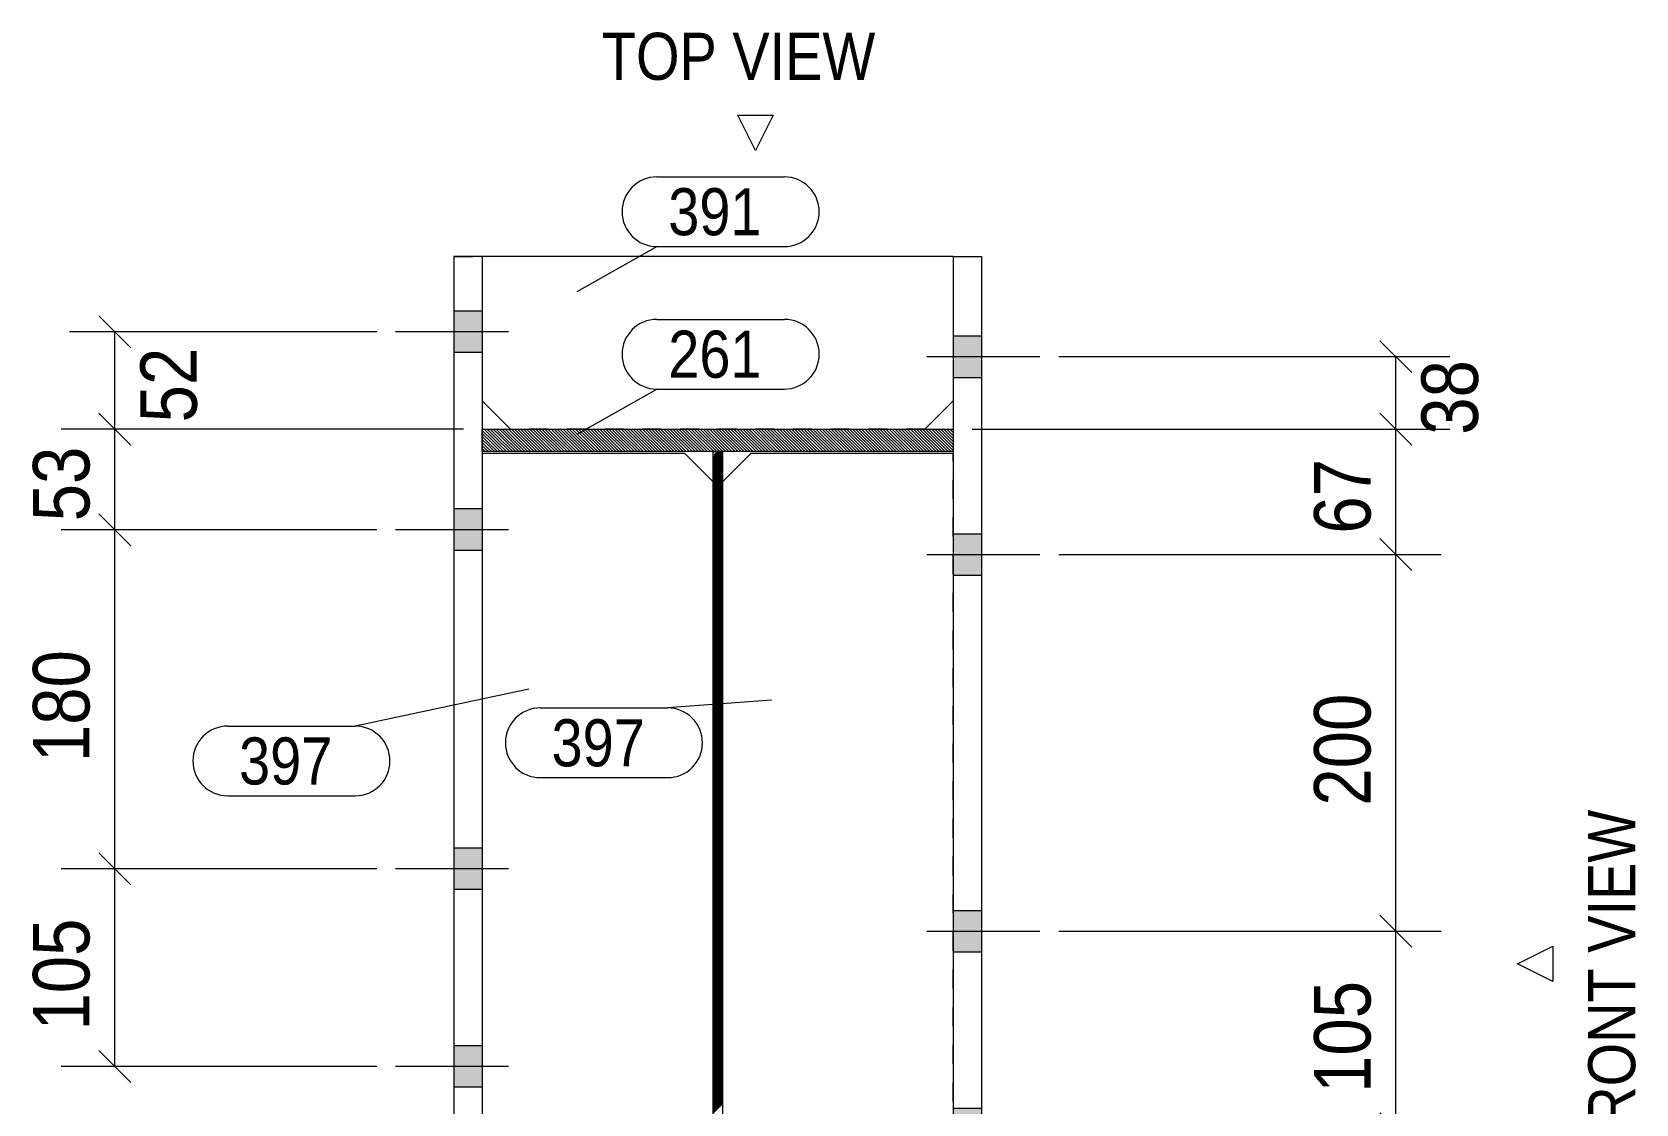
# Model space of a CAD drawing. Header units: millimetres. Extents: x 2 to 825, y 1 to 579.
# Drawn here: x 562.6 to 647.8, y 83 to 139.9 of the extents above; entities that cross this region are included whole.
import ezdxf

# ---------------------------------------------------------------- set-up
doc = ezdxf.new("R2010")
doc.units = ezdxf.units.MM
doc.linetypes.add('XKITLINE00', pattern=[0])
doc.linetypes.add('XKITLINE01', pattern=[4, 1, -1, 1, -1])
for name, color, linetype, lineweight in [('Bolt', 3, 'Continuous', 0), ('Dimensions', 7, 'Continuous', 0), ('OtherObjectType', 7, 'Continuous', 0), ('Part', 2, 'Continuous', 0), ('PartMark', 7, 'Continuous', 0)]:
    doc.layers.add(name, color=color, linetype=linetype, lineweight=lineweight)
doc.styles.add('ARIAL', font='ARIAL.TTF')

# ---------------------------------------------------------------- blocks, each defined once
blk = doc.blocks.new('*A1')
at = {"layer": 'Part', "color": 7, "linetype": 'XKITLINE00', "lineweight": 0}
for p, q in [((598.778, 117.214), (599.209, 117.645)), ((598.778, 117.146), (599.261, 117.629)), ((598.778, 117.079), (599.272, 117.573)), ((598.778, 117.012), (599.278, 117.511)), ((598.781, 117.284), (599.145, 117.648)), ((598.796, 117.366), (599.077, 117.648)), ((598.842, 117.48), (599.01, 117.648)), ((598.778, 116.944), (599.278, 117.444)), ((598.778, 116.877), (599.278, 117.377)), ((598.778, 116.809), (599.278, 117.309)), ((598.778, 116.742), (599.278, 117.242)), ((598.778, 116.675), (599.278, 117.175)), ((598.778, 116.607), (599.278, 117.107)), ((598.778, 116.54), (599.278, 117.04)), ((598.778, 116.473), (599.278, 116.973)), ((598.778, 116.405), (599.278, 116.905)), ((598.778, 116.338), (599.278, 116.838)), ((598.778, 116.271), (599.278, 116.771)), ((598.778, 116.203), (599.278, 116.703)), ((598.778, 116.136), (599.278, 116.636)), ((598.778, 116.069), (599.278, 116.569)), ((598.778, 116.001), (599.278, 116.501)), ((598.778, 115.934), (599.278, 116.434)), ((598.778, 115.867), (599.278, 116.367)), ((598.778, 115.799), (599.278, 116.299)), ((598.778, 115.732), (599.278, 116.232)), ((598.778, 115.664), (599.278, 116.164)), ((598.778, 115.597), (599.278, 116.097)), ((598.778, 115.53), (599.278, 116.03)), ((598.778, 115.462), (599.278, 115.962)), ((598.778, 115.395), (599.278, 115.895)), ((598.778, 115.328), (599.278, 115.828)), ((598.778, 115.26), (599.278, 115.76)), ((598.778, 115.193), (599.278, 115.693)), ((598.778, 115.126), (599.278, 115.626)), ((598.778, 115.058), (599.278, 115.558)), ((598.778, 114.991), (599.278, 115.491)), ((598.778, 114.924), (599.278, 115.424)), ((598.778, 114.856), (599.278, 115.356)), ((598.778, 114.789), (599.278, 115.289)), ((598.778, 114.722), (599.278, 115.222)), ((598.778, 114.654), (599.278, 115.154)), ((598.778, 114.587), (599.278, 115.087)), ((598.778, 114.519), (599.278, 115.019)), ((598.778, 114.452), (599.278, 114.952)), ((598.778, 114.385), (599.278, 114.885)), ((598.778, 114.317), (599.278, 114.817)), ((598.778, 114.25), (599.278, 114.75)), ((598.778, 114.183), (599.278, 114.683)), ((598.778, 114.115), (599.278, 114.615)), ((598.778, 114.048), (599.278, 114.548)), ((598.778, 113.981), (599.278, 114.481)), ((598.778, 113.913), (599.278, 114.413)), ((598.778, 113.846), (599.278, 114.346)), ((598.778, 113.779), (599.278, 114.279)), ((598.778, 113.711), (599.278, 114.211)), ((598.778, 113.644), (599.278, 114.144)), ((598.778, 113.577), (599.278, 114.077)), ((598.778, 113.509), (599.278, 114.009)), ((598.778, 113.442), (599.278, 113.942)), ((598.778, 113.375), (599.278, 113.875)), ((598.778, 113.307), (599.278, 113.807)), ((598.778, 113.24), (599.278, 113.74)), ((598.778, 113.172), (599.278, 113.672)), ((598.778, 113.105), (599.278, 113.605)), ((598.778, 113.038), (599.278, 113.538)), ((598.778, 112.97), (599.278, 113.47)), ((598.778, 112.903), (599.278, 113.403)), ((598.778, 112.836), (599.278, 113.336)), ((598.778, 112.768), (599.278, 113.268)), ((598.778, 112.701), (599.278, 113.201)), ((598.778, 112.634), (599.278, 113.134)), ((598.778, 112.566), (599.278, 113.066)), ((598.778, 112.499), (599.278, 112.999)), ((598.778, 112.432), (599.278, 112.932)), ((598.778, 112.364), (599.278, 112.864)), ((598.778, 112.297), (599.278, 112.797)), ((598.778, 112.23), (599.278, 112.73)), ((598.778, 112.162), (599.278, 112.662)), ((598.778, 112.095), (599.278, 112.595)), ((598.778, 112.027), (599.278, 112.527)), ((598.778, 111.96), (599.278, 112.46)), ((598.778, 111.893), (599.278, 112.393)), ((598.778, 111.825), (599.278, 112.325)), ((598.778, 111.758), (599.278, 112.258)), ((598.778, 111.691), (599.278, 112.191)), ((598.778, 111.623), (599.278, 112.123)), ((598.778, 111.556), (599.278, 112.056)), ((598.778, 111.489), (599.278, 111.989)), ((598.778, 111.421), (599.278, 111.921)), ((598.778, 111.354), (599.278, 111.854)), ((598.778, 111.287), (599.278, 111.787)), ((598.778, 111.219), (599.278, 111.719)), ((598.778, 111.152), (599.278, 111.652)), ((598.778, 111.085), (599.278, 111.585)), ((598.778, 111.017), (599.278, 111.517)), ((598.778, 110.95), (599.278, 111.45)), ((598.778, 110.882), (599.278, 111.382)), ((598.778, 110.815), (599.278, 111.315)), ((598.778, 110.748), (599.278, 111.248)), ((598.778, 110.68), (599.278, 111.18)), ((598.778, 110.613), (599.278, 111.113)), ((598.778, 110.546), (599.278, 111.046)), ((598.778, 110.478), (599.278, 110.978)), ((598.778, 110.411), (599.278, 110.911)), ((598.778, 110.344), (599.278, 110.844)), ((598.778, 110.276), (599.278, 110.776)), ((598.778, 110.209), (599.278, 110.709)), ((598.778, 110.142), (599.278, 110.642)), ((598.778, 110.074), (599.278, 110.574)), ((598.778, 110.007), (599.278, 110.507)), ((598.778, 109.94), (599.278, 110.44)), ((598.778, 109.872), (599.278, 110.372)), ((598.778, 109.805), (599.278, 110.305)), ((598.778, 109.738), (599.278, 110.238)), ((598.778, 109.67), (599.278, 110.17)), ((598.778, 109.603), (599.278, 110.103)), ((598.778, 109.535), (599.278, 110.035)), ((598.778, 109.468), (599.278, 109.968)), ((598.778, 109.401), (599.278, 109.901)), ((598.778, 109.333), (599.278, 109.833)), ((598.778, 109.266), (599.278, 109.766)), ((598.778, 109.199), (599.278, 109.699)), ((598.778, 109.131), (599.278, 109.631)), ((598.778, 109.064), (599.278, 109.564)), ((598.778, 108.997), (599.278, 109.497)), ((598.778, 108.929), (599.278, 109.429)), ((598.778, 108.862), (599.278, 109.362)), ((598.778, 108.795), (599.278, 109.295)), ((598.778, 108.727), (599.278, 109.227)), ((598.778, 108.66), (599.278, 109.16)), ((598.778, 108.593), (599.278, 109.093)), ((598.778, 108.525), (599.278, 109.025)), ((598.778, 108.458), (599.278, 108.958)), ((598.778, 108.39), (599.278, 108.89)), ((598.778, 108.323), (599.278, 108.823)), ((598.778, 108.256), (599.278, 108.756)), ((598.778, 108.188), (599.278, 108.688)), ((598.778, 108.121), (599.278, 108.621)), ((598.778, 108.054), (599.278, 108.554)), ((598.778, 107.986), (599.278, 108.486)), ((598.778, 107.919), (599.278, 108.419)), ((598.778, 107.852), (599.278, 108.352)), ((598.778, 107.784), (599.278, 108.284)), ((598.778, 107.717), (599.278, 108.217)), ((598.778, 107.65), (599.278, 108.15)), ((598.778, 107.582), (599.278, 108.082)), ((598.778, 107.515), (599.278, 108.015)), ((598.778, 107.448), (599.278, 107.948)), ((598.778, 107.38), (599.278, 107.88)), ((598.778, 107.313), (599.278, 107.813)), ((598.778, 107.245), (599.278, 107.745)), ((598.778, 107.178), (599.278, 107.678)), ((598.778, 107.111), (599.278, 107.611)), ((598.778, 107.043), (599.278, 107.543)), ((598.778, 106.976), (599.278, 107.476)), ((598.778, 106.909), (599.278, 107.409)), ((598.778, 106.841), (599.278, 107.341)), ((598.778, 106.774), (599.278, 107.274)), ((598.778, 106.707), (599.278, 107.207)), ((598.778, 106.639), (599.278, 107.139)), ((598.778, 106.572), (599.278, 107.072)), ((598.778, 106.505), (599.278, 107.005)), ((598.778, 106.437), (599.278, 106.937)), ((598.778, 106.37), (599.278, 106.87)), ((598.778, 106.303), (599.278, 106.803)), ((598.778, 106.235), (599.278, 106.735)), ((598.778, 106.168), (599.278, 106.668)), ((598.778, 106.101), (599.278, 106.601)), ((598.778, 106.033), (599.278, 106.533)), ((598.778, 105.966), (599.278, 106.466)), ((598.778, 105.898), (599.278, 106.398)), ((598.778, 105.831), (599.278, 106.331)), ((598.778, 105.764), (599.278, 106.264)), ((598.778, 105.696), (599.278, 106.196)), ((598.778, 105.629), (599.278, 106.129)), ((598.778, 105.562), (599.278, 106.062)), ((598.778, 105.494), (599.278, 105.994)), ((598.778, 105.427), (599.278, 105.927)), ((598.778, 105.36), (599.278, 105.86)), ((598.778, 105.292), (599.278, 105.792)), ((598.778, 105.225), (599.278, 105.725)), ((598.778, 105.158), (599.278, 105.658)), ((598.778, 105.09), (599.278, 105.59)), ((598.778, 105.023), (599.278, 105.523)), ((598.778, 104.956), (599.278, 105.456)), ((598.778, 104.888), (599.278, 105.388)), ((598.778, 104.821), (599.278, 105.321)), ((598.778, 104.753), (599.278, 105.253)), ((598.778, 104.686), (599.278, 105.186)), ((598.778, 104.619), (599.278, 105.119)), ((598.778, 104.551), (599.278, 105.051)), ((598.778, 104.484), (599.278, 104.984)), ((598.778, 104.417), (599.278, 104.917)), ((598.778, 104.349), (599.278, 104.849)), ((598.778, 104.282), (599.278, 104.782)), ((598.778, 104.215), (599.278, 104.715)), ((598.778, 104.147), (599.278, 104.647)), ((598.778, 104.08), (599.278, 104.58)), ((598.778, 104.013), (599.278, 104.513)), ((598.778, 103.945), (599.278, 104.445)), ((598.778, 103.878), (599.278, 104.378)), ((598.778, 103.811), (599.278, 104.311)), ((598.778, 103.743), (599.278, 104.243)), ((598.778, 103.676), (599.278, 104.176)), ((598.778, 103.608), (599.278, 104.108)), ((598.778, 103.541), (599.278, 104.041)), ((598.778, 103.474), (599.278, 103.974)), ((598.778, 103.406), (599.278, 103.906)), ((598.778, 103.339), (599.278, 103.839)), ((598.778, 103.272), (599.278, 103.772)), ((598.778, 103.204), (599.278, 103.704)), ((598.778, 103.137), (599.278, 103.637)), ((598.778, 103.07), (599.278, 103.57)), ((598.778, 103.002), (599.278, 103.502)), ((598.778, 102.935), (599.278, 103.435)), ((598.778, 102.868), (599.278, 103.368)), ((598.778, 102.8), (599.278, 103.3)), ((598.778, 102.733), (599.278, 103.233)), ((598.778, 102.666), (599.278, 103.166)), ((598.778, 102.598), (599.278, 103.098)), ((598.778, 102.531), (599.278, 103.031)), ((598.778, 102.463), (599.278, 102.963)), ((598.778, 102.396), (599.278, 102.896)), ((598.778, 102.329), (599.278, 102.829)), ((598.778, 102.261), (599.278, 102.761)), ((598.778, 102.194), (599.278, 102.694)), ((598.778, 102.127), (599.278, 102.627)), ((598.778, 102.059), (599.278, 102.559)), ((598.778, 101.992), (599.278, 102.492)), ((598.778, 101.925), (599.278, 102.425)), ((598.778, 101.857), (599.278, 102.357)), ((598.778, 101.79), (599.278, 102.29)), ((598.778, 101.723), (599.278, 102.223)), ((598.778, 101.655), (599.278, 102.155)), ((598.778, 101.588), (599.278, 102.088)), ((598.778, 101.521), (599.278, 102.021)), ((598.778, 101.453), (599.278, 101.953)), ((598.778, 101.386), (599.278, 101.886)), ((598.778, 101.319), (599.278, 101.819)), ((598.778, 101.251), (599.278, 101.751)), ((598.778, 101.184), (599.278, 101.684)), ((598.778, 101.116), (599.278, 101.616)), ((598.778, 101.049), (599.278, 101.549)), ((598.778, 100.982), (599.278, 101.482)), ((598.778, 100.914), (599.278, 101.414)), ((598.778, 100.847), (599.278, 101.347)), ((598.778, 100.78), (599.278, 101.28)), ((598.778, 100.712), (599.278, 101.212)), ((598.778, 100.645), (599.278, 101.145)), ((598.778, 100.578), (599.278, 101.078)), ((598.778, 100.51), (599.278, 101.01)), ((598.778, 100.443), (599.278, 100.943)), ((598.778, 100.376), (599.278, 100.876)), ((598.778, 100.308), (599.278, 100.808)), ((598.778, 100.241), (599.278, 100.741)), ((598.778, 100.174), (599.278, 100.674)), ((598.778, 100.106), (599.278, 100.606)), ((598.778, 100.039), (599.278, 100.539)), ((598.778, 99.971), (599.278, 100.471)), ((598.778, 99.904), (599.278, 100.404)), ((598.778, 99.837), (599.278, 100.337)), ((598.778, 99.769), (599.278, 100.269)), ((598.778, 99.702), (599.278, 100.202)), ((598.778, 99.635), (599.278, 100.135)), ((598.778, 99.567), (599.278, 100.067)), ((598.778, 99.5), (599.278, 100)), ((598.778, 99.433), (599.278, 99.933)), ((598.778, 99.365), (599.278, 99.865)), ((598.778, 99.298), (599.278, 99.798)), ((598.778, 99.231), (599.278, 99.731)), ((598.778, 99.163), (599.278, 99.663)), ((598.778, 99.096), (599.278, 99.596)), ((598.778, 99.029), (599.278, 99.529)), ((598.778, 98.961), (599.278, 99.461)), ((598.778, 98.894), (599.278, 99.394)), ((598.778, 98.826), (599.278, 99.326)), ((598.778, 98.759), (599.278, 99.259)), ((598.778, 98.692), (599.278, 99.192)), ((598.778, 98.624), (599.278, 99.124)), ((598.778, 98.557), (599.278, 99.057)), ((598.778, 98.49), (599.278, 98.99)), ((598.778, 98.422), (599.278, 98.922)), ((598.778, 98.355), (599.278, 98.855)), ((598.778, 98.288), (599.278, 98.788)), ((598.778, 98.22), (599.278, 98.72)), ((598.778, 98.153), (599.278, 98.653)), ((598.778, 98.086), (599.278, 98.586)), ((598.778, 98.018), (599.278, 98.518)), ((598.778, 97.951), (599.278, 98.451)), ((598.778, 97.884), (599.278, 98.384)), ((598.778, 97.816), (599.278, 98.316)), ((598.778, 97.749), (599.278, 98.249)), ((598.778, 97.682), (599.278, 98.182)), ((598.778, 97.614), (599.278, 98.114)), ((598.778, 97.547), (599.278, 98.047)), ((598.778, 97.479), (599.278, 97.979)), ((598.809, 97.443), (599.278, 97.912)), ((598.778, 97.412), (598.809, 97.443)), ((598.778, 97.345), (598.842, 97.409)), ((598.778, 97.277), (598.876, 97.376)), ((598.778, 97.21), (598.91, 97.342)), ((598.778, 97.143), (598.944, 97.308)), ((598.778, 97.075), (598.977, 97.275)), ((598.778, 97.008), (599.011, 97.241)), ((598.778, 96.941), (599.045, 97.207)), ((598.778, 96.873), (599.078, 97.174)), ((598.778, 96.806), (599.112, 97.14)), ((598.778, 96.739), (599.146, 97.106)), ((598.778, 96.671), (599.179, 97.073)), ((598.842, 97.409), (599.278, 97.845)), ((598.876, 97.376), (599.278, 97.777)), ((598.91, 97.342), (599.278, 97.71)), ((598.944, 97.308), (599.278, 97.643)), ((598.977, 97.275), (599.278, 97.575)), ((599.011, 97.241), (599.278, 97.508)), ((599.045, 97.207), (599.278, 97.441)), ((599.078, 97.174), (599.278, 97.373)), ((599.112, 97.14), (599.278, 97.306)), ((599.146, 97.106), (599.278, 97.239)), ((599.179, 97.073), (599.278, 97.171)), ((599.213, 97.039), (599.278, 97.104)), ((598.778, 96.604), (599.213, 97.039)), ((598.778, 96.537), (599.247, 97.005)), ((598.778, 96.469), (599.278, 96.969)), ((598.778, 96.402), (599.278, 96.902)), ((598.778, 96.334), (599.278, 96.834)), ((598.778, 96.267), (599.278, 96.767)), ((598.778, 96.2), (599.278, 96.7)), ((598.778, 96.132), (599.278, 96.632)), ((598.778, 96.065), (599.278, 96.565)), ((598.778, 95.998), (599.278, 96.498)), ((598.778, 95.93), (599.278, 96.43)), ((598.778, 95.863), (599.278, 96.363)), ((598.778, 95.796), (599.278, 96.296)), ((598.778, 95.728), (599.278, 96.228)), ((599.247, 97.005), (599.278, 97.037)), ((598.778, 95.661), (599.278, 96.161)), ((598.778, 95.594), (599.278, 96.094)), ((598.778, 95.526), (599.278, 96.026)), ((598.778, 95.459), (599.278, 95.959)), ((598.778, 95.392), (599.278, 95.892)), ((598.778, 95.324), (599.278, 95.824)), ((598.778, 95.257), (599.278, 95.757)), ((598.778, 95.189), (599.278, 95.689)), ((598.778, 95.122), (599.278, 95.622)), ((598.778, 95.055), (599.278, 95.555)), ((598.778, 94.987), (599.278, 95.487)), ((598.778, 94.92), (599.278, 95.42)), ((598.778, 94.853), (599.278, 95.353)), ((598.778, 94.785), (599.278, 95.285)), ((598.778, 94.718), (599.278, 95.218)), ((598.778, 94.651), (599.278, 95.151)), ((598.778, 94.583), (599.278, 95.083)), ((598.778, 94.516), (599.278, 95.016)), ((598.778, 94.449), (599.278, 94.949)), ((598.778, 94.381), (599.278, 94.881)), ((598.778, 94.314), (599.278, 94.814)), ((598.778, 94.247), (599.278, 94.747)), ((598.778, 94.179), (599.278, 94.679)), ((598.778, 94.112), (599.278, 94.612)), ((598.778, 94.045), (599.278, 94.545)), ((598.778, 93.977), (599.278, 94.477)), ((598.778, 93.91), (599.278, 94.41)), ((598.778, 93.842), (599.278, 94.342)), ((598.778, 93.775), (599.278, 94.275)), ((598.778, 93.708), (599.278, 94.208)), ((598.778, 93.64), (599.278, 94.14)), ((598.778, 93.573), (599.278, 94.073)), ((598.778, 93.506), (599.278, 94.006)), ((598.778, 93.438), (599.278, 93.938)), ((598.778, 93.371), (599.278, 93.871)), ((598.778, 93.304), (599.278, 93.804)), ((598.778, 93.236), (599.278, 93.736)), ((598.778, 93.169), (599.278, 93.669)), ((598.778, 93.102), (599.278, 93.602)), ((598.778, 93.034), (599.278, 93.534)), ((598.778, 92.967), (599.278, 93.467)), ((598.778, 92.9), (599.278, 93.4)), ((598.778, 92.832), (599.278, 93.332)), ((598.778, 92.765), (599.278, 93.265)), ((598.778, 92.697), (599.278, 93.197)), ((598.778, 92.63), (599.278, 93.13)), ((598.778, 92.563), (599.278, 93.063)), ((598.778, 92.495), (599.278, 92.995)), ((598.778, 92.428), (599.278, 92.928)), ((598.778, 92.361), (599.278, 92.861)), ((598.778, 92.293), (599.278, 92.793)), ((598.778, 92.226), (599.278, 92.726)), ((598.778, 92.159), (599.278, 92.659)), ((598.778, 92.091), (599.278, 92.591)), ((598.778, 92.024), (599.278, 92.524)), ((598.778, 91.957), (599.278, 92.457)), ((598.778, 91.889), (599.278, 92.389)), ((598.778, 91.822), (599.278, 92.322)), ((598.778, 91.755), (599.278, 92.255)), ((598.778, 91.687), (599.278, 92.187)), ((598.778, 91.62), (599.278, 92.12)), ((598.778, 91.552), (599.278, 92.052)), ((598.778, 91.485), (599.278, 91.985)), ((598.778, 91.418), (599.278, 91.918)), ((598.778, 91.35), (599.278, 91.85)), ((598.778, 91.283), (599.278, 91.783)), ((598.778, 91.216), (599.278, 91.716)), ((598.778, 91.148), (599.278, 91.648)), ((598.778, 91.081), (599.278, 91.581)), ((598.778, 91.014), (599.278, 91.514)), ((598.778, 90.946), (599.278, 91.446)), ((598.778, 90.879), (599.278, 91.379)), ((598.778, 90.812), (599.278, 91.312)), ((598.778, 90.744), (599.278, 91.244)), ((598.778, 90.677), (599.278, 91.177)), ((598.778, 90.61), (599.278, 91.11)), ((598.778, 90.542), (599.278, 91.042)), ((598.778, 90.475), (599.278, 90.975)), ((598.778, 90.408), (599.278, 90.908)), ((598.778, 90.34), (599.278, 90.84)), ((598.778, 90.273), (599.278, 90.773)), ((598.778, 90.205), (599.278, 90.705)), ((598.778, 90.138), (599.278, 90.638)), ((598.778, 90.071), (599.278, 90.571)), ((598.778, 90.003), (599.278, 90.503)), ((598.778, 89.936), (599.278, 90.436)), ((598.778, 89.869), (599.278, 90.369)), ((598.778, 89.801), (599.278, 90.301)), ((598.778, 89.734), (599.278, 90.234)), ((598.778, 89.667), (599.278, 90.167)), ((598.778, 89.599), (599.278, 90.099)), ((598.778, 89.532), (599.278, 90.032)), ((598.778, 89.465), (599.278, 89.965)), ((598.778, 89.397), (599.278, 89.897)), ((598.778, 89.33), (599.278, 89.83)), ((598.778, 89.263), (599.278, 89.763)), ((598.778, 89.195), (599.278, 89.695)), ((598.778, 89.128), (599.278, 89.628)), ((598.778, 89.06), (599.278, 89.56)), ((598.778, 88.993), (599.278, 89.493)), ((598.778, 88.926), (599.278, 89.426)), ((598.778, 88.858), (599.278, 89.358)), ((598.778, 88.791), (599.278, 89.291)), ((598.778, 88.724), (599.278, 89.224)), ((598.778, 88.656), (599.278, 89.156)), ((598.778, 88.589), (599.278, 89.089)), ((598.778, 88.522), (599.278, 89.022)), ((598.778, 88.454), (599.278, 88.954)), ((598.778, 88.387), (599.278, 88.887)), ((598.778, 88.32), (599.278, 88.82)), ((598.778, 88.252), (599.278, 88.752)), ((598.778, 88.185), (599.278, 88.685)), ((598.778, 88.118), (599.278, 88.618)), ((598.778, 88.05), (599.278, 88.55)), ((598.778, 87.983), (599.278, 88.483)), ((598.778, 87.915), (599.278, 88.415)), ((598.778, 87.848), (599.278, 88.348)), ((598.778, 87.781), (599.278, 88.281)), ((598.778, 87.713), (599.278, 88.213)), ((598.778, 87.646), (599.278, 88.146)), ((598.778, 87.579), (599.278, 88.079)), ((598.778, 87.511), (599.278, 88.011)), ((598.778, 87.444), (599.278, 87.944)), ((598.778, 87.377), (599.278, 87.877)), ((598.778, 87.309), (599.278, 87.809)), ((598.778, 87.242), (599.278, 87.742)), ((598.778, 87.175), (599.278, 87.675)), ((598.778, 87.107), (599.278, 87.607)), ((598.778, 87.04), (599.278, 87.54)), ((598.778, 86.973), (599.278, 87.473)), ((598.778, 86.905), (599.278, 87.405)), ((598.778, 86.838), (599.278, 87.338)), ((598.778, 86.77), (599.278, 87.27)), ((598.778, 86.703), (599.278, 87.203)), ((598.778, 86.636), (599.278, 87.136)), ((598.778, 86.568), (599.278, 87.068)), ((598.778, 86.501), (599.278, 87.001)), ((598.778, 86.434), (599.278, 86.934)), ((598.778, 86.366), (599.278, 86.866)), ((598.778, 86.299), (599.278, 86.799)), ((598.778, 86.232), (599.278, 86.732)), ((598.778, 86.164), (599.278, 86.664)), ((598.778, 86.097), (599.278, 86.597)), ((598.778, 86.03), (599.278, 86.53)), ((598.778, 85.962), (599.278, 86.462)), ((598.778, 85.895), (599.278, 86.395)), ((598.778, 85.828), (599.278, 86.328)), ((598.778, 85.76), (599.278, 86.26)), ((598.778, 85.693), (599.278, 86.193)), ((598.778, 85.626), (599.278, 86.126)), ((598.778, 85.558), (599.278, 86.058)), ((598.778, 85.491), (599.278, 85.991)), ((598.778, 85.423), (599.278, 85.923)), ((598.778, 85.356), (599.278, 85.856)), ((598.778, 85.289), (599.278, 85.789)), ((598.778, 85.221), (599.278, 85.721)), ((598.778, 85.154), (599.278, 85.654)), ((598.778, 85.087), (599.278, 85.587)), ((598.778, 85.019), (599.278, 85.519)), ((598.778, 84.952), (599.278, 85.452)), ((598.778, 84.885), (599.278, 85.385)), ((598.778, 84.817), (599.278, 85.317)), ((598.778, 84.75), (599.278, 85.25)), ((598.778, 84.683), (599.278, 85.183)), ((598.778, 84.615), (599.278, 85.115)), ((598.778, 84.548), (599.278, 85.048)), ((598.778, 84.481), (599.278, 84.981)), ((598.778, 84.413), (599.278, 84.913)), ((598.778, 84.346), (599.278, 84.846)), ((598.778, 84.278), (599.278, 84.778)), ((598.778, 84.211), (599.278, 84.711)), ((598.778, 84.144), (599.278, 84.644)), ((598.778, 84.076), (599.278, 84.576)), ((598.778, 84.009), (599.278, 84.509)), ((598.778, 83.942), (599.278, 84.442)), ((598.778, 83.874), (599.278, 84.374)), ((598.778, 83.807), (599.278, 84.307)), ((598.778, 83.74), (599.278, 84.24)), ((598.778, 83.672), (599.278, 84.172)), ((598.778, 83.605), (599.278, 84.105)), ((598.778, 83.538), (599.278, 84.038)), ((598.778, 83.47), (599.278, 83.97)), ((598.778, 83.403), (599.278, 83.903)), ((598.778, 83.336), (599.278, 83.836)), ((598.778, 83.268), (599.278, 83.768)), ((598.778, 83.201), (599.278, 83.701)), ((598.778, 83.133), (599.278, 83.633)), ((598.778, 83.066), (599.278, 83.566)), ((598.778, 82.999), (599.278, 83.499)), ((598.778, 82.931), (599.278, 83.431)), ((598.778, 82.864), (599.278, 83.364)), ((598.778, 82.797), (599.278, 83.297)), ((598.778, 82.729), (599.278, 83.229)), ((598.778, 82.662), (599.278, 83.162)), ((598.778, 82.595), (599.278, 83.095)), ((598.778, 82.527), (599.278, 83.027))]:
    blk.add_line(p, q, dxfattribs=at)
blk = doc.blocks.new('*A3')
at = {"layer": 'Part', "color": 7, "linetype": 'XKITLINE00', "lineweight": 0}
for p, q in [((587.094, 118.214), (586.528, 118.779)), ((587.013, 118.133), (586.528, 118.618)), ((586.932, 118.052), (586.528, 118.456)), ((587.174, 118.294), (586.621, 118.848)), ((587.255, 118.375), (586.783, 118.848)), ((587.336, 118.456), (586.944, 118.848)), ((587.417, 118.537), (587.106, 118.848)), ((587.983, 117.648), (587.255, 118.375)), ((587.498, 118.618), (587.268, 118.848)), ((588.144, 117.648), (587.336, 118.456)), ((588.306, 117.648), (587.417, 118.537)), ((587.578, 118.698), (587.429, 118.848)), ((588.468, 117.648), (587.498, 118.618)), ((588.629, 117.648), (587.578, 118.698)), ((587.659, 118.779), (587.591, 118.848)), ((588.791, 117.648), (587.659, 118.779)), ((588.952, 117.648), (587.752, 118.848)), ((589.114, 117.648), (587.914, 118.848)), ((589.276, 117.648), (588.076, 118.848)), ((589.437, 117.648), (588.237, 118.848)), ((589.599, 117.648), (588.399, 118.848)), ((589.761, 117.648), (588.561, 118.848)), ((589.922, 117.648), (588.722, 118.848)), ((590.084, 117.648), (588.884, 118.848)), ((590.246, 117.648), (589.046, 118.848)), ((590.407, 117.648), (589.207, 118.848)), ((590.569, 117.648), (589.369, 118.848)), ((590.731, 117.648), (589.531, 118.848)), ((590.892, 117.648), (589.692, 118.848)), ((591.054, 117.648), (589.854, 118.848)), ((591.215, 117.648), (590.015, 118.848)), ((591.377, 117.648), (590.177, 118.848)), ((591.539, 117.648), (590.339, 118.848)), ((591.7, 117.648), (590.5, 118.848)), ((591.862, 117.648), (590.662, 118.848)), ((592.024, 117.648), (590.824, 118.848)), ((592.185, 117.648), (590.985, 118.848)), ((592.347, 117.648), (591.147, 118.848)), ((592.509, 117.648), (591.309, 118.848)), ((592.67, 117.648), (591.47, 118.848)), ((592.832, 117.648), (591.632, 118.848)), ((592.994, 117.648), (591.794, 118.848)), ((593.155, 117.648), (591.955, 118.848)), ((593.317, 117.648), (592.117, 118.848)), ((593.478, 117.648), (592.278, 118.848)), ((593.64, 117.648), (592.44, 118.848)), ((593.802, 117.648), (592.602, 118.848)), ((593.963, 117.648), (592.763, 118.848)), ((594.125, 117.648), (592.925, 118.848)), ((594.287, 117.648), (593.087, 118.848)), ((594.448, 117.648), (593.248, 118.848)), ((594.61, 117.648), (593.41, 118.848)), ((594.772, 117.648), (593.572, 118.848)), ((594.933, 117.648), (593.733, 118.848)), ((595.095, 117.648), (593.895, 118.848)), ((595.257, 117.648), (594.057, 118.848)), ((595.418, 117.648), (594.218, 118.848)), ((595.58, 117.648), (594.38, 118.848)), ((595.742, 117.648), (594.542, 118.848)), ((595.903, 117.648), (594.703, 118.848)), ((596.065, 117.648), (594.865, 118.848)), ((596.226, 117.648), (595.026, 118.848)), ((596.388, 117.648), (595.188, 118.848)), ((596.55, 117.648), (595.35, 118.848)), ((596.711, 117.648), (595.511, 118.848)), ((596.873, 117.648), (595.673, 118.848)), ((597.035, 117.648), (595.835, 118.848)), ((597.196, 117.648), (595.996, 118.848)), ((597.358, 117.648), (596.158, 118.848)), ((597.52, 117.648), (596.32, 118.848)), ((597.681, 117.648), (596.481, 118.848)), ((597.843, 117.648), (596.643, 118.848)), ((598.005, 117.648), (596.805, 118.848)), ((598.166, 117.648), (596.966, 118.848)), ((598.328, 117.648), (597.128, 118.848)), ((598.489, 117.648), (597.289, 118.848)), ((598.651, 117.648), (597.451, 118.848)), ((598.813, 117.648), (597.613, 118.848)), ((598.974, 117.648), (597.774, 118.848)), ((599.136, 117.648), (597.936, 118.848)), ((599.298, 117.648), (598.098, 118.848)), ((599.459, 117.648), (598.259, 118.848)), ((599.621, 117.648), (598.421, 118.848)), ((599.783, 117.648), (598.583, 118.848)), ((599.944, 117.648), (598.744, 118.848)), ((600.106, 117.648), (598.906, 118.848)), ((600.268, 117.648), (599.068, 118.848)), ((600.429, 117.648), (599.229, 118.848)), ((600.591, 117.648), (599.391, 118.848)), ((600.752, 117.648), (599.552, 118.848)), ((600.914, 117.648), (599.714, 118.848)), ((601.076, 117.648), (599.876, 118.848)), ((601.237, 117.648), (600.037, 118.848)), ((601.399, 117.648), (600.199, 118.848)), ((601.561, 117.648), (600.361, 118.848)), ((601.722, 117.648), (600.522, 118.848)), ((601.884, 117.648), (600.684, 118.848)), ((602.046, 117.648), (600.846, 118.848)), ((602.207, 117.648), (601.007, 118.848)), ((602.369, 117.648), (601.169, 118.848)), ((602.531, 117.648), (601.331, 118.848)), ((602.692, 117.648), (601.492, 118.848)), ((602.854, 117.648), (601.654, 118.848)), ((603.016, 117.648), (601.816, 118.848)), ((603.177, 117.648), (601.977, 118.848)), ((603.339, 117.648), (602.139, 118.848)), ((603.5, 117.648), (602.3, 118.848)), ((603.662, 117.648), (602.462, 118.848)), ((603.824, 117.648), (602.624, 118.848)), ((603.985, 117.648), (602.785, 118.848)), ((604.147, 117.648), (602.947, 118.848)), ((604.309, 117.648), (603.109, 118.848)), ((604.47, 117.648), (603.27, 118.848)), ((604.632, 117.648), (603.432, 118.848)), ((604.794, 117.648), (603.594, 118.848)), ((604.955, 117.648), (603.755, 118.848)), ((605.117, 117.648), (603.917, 118.848)), ((605.279, 117.648), (604.079, 118.848)), ((605.44, 117.648), (604.24, 118.848)), ((605.602, 117.648), (604.402, 118.848)), ((605.763, 117.648), (604.563, 118.848)), ((605.925, 117.648), (604.725, 118.848)), ((606.087, 117.648), (604.887, 118.848)), ((606.248, 117.648), (605.048, 118.848)), ((606.41, 117.648), (605.21, 118.848)), ((606.572, 117.648), (605.372, 118.848)), ((606.733, 117.648), (605.533, 118.848)), ((606.895, 117.648), (605.695, 118.848)), ((607.057, 117.648), (605.857, 118.848)), ((607.218, 117.648), (606.018, 118.848)), ((607.38, 117.648), (606.18, 118.848)), ((607.542, 117.648), (606.342, 118.848)), ((607.703, 117.648), (606.503, 118.848)), ((607.865, 117.648), (606.665, 118.848)), ((608.027, 117.648), (606.827, 118.848)), ((608.188, 117.648), (606.988, 118.848)), ((608.35, 117.648), (607.15, 118.848)), ((608.511, 117.648), (607.311, 118.848)), ((608.673, 117.648), (607.473, 118.848)), ((608.835, 117.648), (607.635, 118.848)), ((608.996, 117.648), (607.796, 118.848)), ((609.158, 117.648), (607.958, 118.848)), ((609.32, 117.648), (608.12, 118.848)), ((609.481, 117.648), (608.281, 118.848)), ((609.643, 117.648), (608.443, 118.848)), ((609.805, 117.648), (608.605, 118.848)), ((609.966, 117.648), (608.766, 118.848)), ((610.128, 117.648), (608.928, 118.848)), ((610.29, 117.648), (609.09, 118.848)), ((610.451, 117.648), (609.251, 118.848)), ((610.613, 117.648), (609.413, 118.848)), ((610.774, 117.648), (609.574, 118.848)), ((610.936, 117.648), (609.736, 118.848)), ((611.098, 117.648), (609.898, 118.848)), ((611.259, 117.648), (610.059, 118.848)), ((611.421, 117.648), (610.221, 118.848)), ((611.528, 117.703), (610.383, 118.848)), ((611.528, 117.864), (610.544, 118.848)), ((611.528, 118.026), (610.706, 118.848)), ((611.528, 118.188), (610.868, 118.848)), ((611.528, 118.349), (611.029, 118.848)), ((611.528, 118.511), (611.191, 118.848)), ((611.528, 118.673), (611.353, 118.848)), ((586.851, 117.971), (586.528, 118.294)), ((586.77, 117.89), (586.528, 118.133)), ((586.689, 117.809), (586.528, 117.971)), ((586.609, 117.729), (586.528, 117.809)), ((586.528, 117.648), (586.528, 117.648)), ((586.528, 117.648), (586.528, 117.648)), ((586.689, 117.648), (586.609, 117.729)), ((586.851, 117.648), (586.689, 117.809)), ((587.013, 117.648), (586.77, 117.89)), ((587.174, 117.648), (586.851, 117.971)), ((587.336, 117.648), (586.932, 118.052)), ((587.498, 117.648), (587.013, 118.133)), ((587.659, 117.648), (587.094, 118.214)), ((587.821, 117.648), (587.174, 118.294))]:
    blk.add_line(p, q, dxfattribs=at)
blk = doc.blocks.new('*A40')
at = {"layer": 'Bolt'}
for points in [[(613.028, 121.592), (611.528, 121.592), (611.528, 123.792), (613.028, 123.792)], [(613.028, 121.592), (611.528, 121.592), (611.528, 123.792), (613.028, 123.792)], [(613.028, 111.092), (611.528, 111.092), (611.528, 113.292), (613.028, 113.292)], [(613.028, 111.092), (611.528, 111.092), (611.528, 113.292), (613.028, 113.292)], [(613.028, 91.092), (611.528, 91.092), (611.528, 93.292), (613.028, 93.292)], [(613.028, 91.092), (611.528, 91.092), (611.528, 93.292), (613.028, 93.292)], [(613.028, 80.592), (611.528, 80.592), (611.528, 82.792), (613.028, 82.792)], [(613.028, 80.592), (611.528, 80.592), (611.528, 82.792), (613.028, 82.792)]]:
    blk.add_hatch(color=3, dxfattribs=at).paths.add_polyline_path(points, flags=17)
at = {"layer": 'Bolt', "color": 3, "linetype": 'XKITLINE00', "lineweight": 0}
for p, q in [((611.528, 123.792), (613.028, 123.792)), ((611.528, 123.792), (613.028, 123.792)), ((610.128, 122.692), (616.128, 122.692)), ((610.128, 122.692), (616.128, 122.692)), ((611.528, 121.592), (613.028, 121.592)), ((611.528, 121.592), (613.028, 121.592)), ((611.528, 113.292), (613.028, 113.292)), ((611.528, 113.292), (613.028, 113.292)), ((610.128, 112.192), (616.128, 112.192)), ((610.128, 112.192), (616.128, 112.192)), ((611.528, 111.092), (613.028, 111.092)), ((611.528, 111.092), (613.028, 111.092)), ((611.528, 93.292), (613.028, 93.292)), ((611.528, 93.292), (613.028, 93.292)), ((610.128, 92.192), (616.128, 92.192)), ((610.128, 92.192), (616.128, 92.192)), ((611.528, 91.092), (613.028, 91.092)), ((611.528, 91.092), (613.028, 91.092)), ((611.528, 82.792), (613.028, 82.792)), ((611.528, 82.792), (613.028, 82.792)), ((610.128, 81.692), (616.128, 81.692)), ((610.128, 81.692), (616.128, 81.692)), ((611.528, 80.592), (613.028, 80.592)), ((611.528, 80.592), (613.028, 80.592))]:
    blk.add_line(p, q, dxfattribs=at)
blk = doc.blocks.new('*A41')
at = {"layer": 'Bolt'}
for points in [[(586.528, 122.904), (585.028, 122.904), (585.028, 125.104), (586.528, 125.104)], [(586.528, 122.904), (585.028, 122.904), (585.028, 125.104), (586.528, 125.104)], [(586.528, 112.404), (585.028, 112.404), (585.028, 114.604), (586.528, 114.604)], [(586.528, 112.404), (585.028, 112.404), (585.028, 114.604), (586.528, 114.604)], [(586.528, 94.404), (585.028, 94.404), (585.028, 96.604), (586.528, 96.604)], [(586.528, 94.404), (585.028, 94.404), (585.028, 96.604), (586.528, 96.604)], [(586.528, 83.904), (585.028, 83.904), (585.028, 86.104), (586.528, 86.104)], [(586.528, 83.904), (585.028, 83.904), (585.028, 86.104), (586.528, 86.104)]]:
    blk.add_hatch(color=3, dxfattribs=at).paths.add_polyline_path(points, flags=17)
at = {"layer": 'Bolt', "color": 3, "linetype": 'XKITLINE00', "lineweight": 0}
for p, q in [((586.528, 125.104), (585.028, 125.104)), ((586.528, 125.104), (585.028, 125.104)), ((587.928, 124.004), (581.928, 124.004)), ((587.928, 124.004), (581.928, 124.004)), ((586.528, 122.904), (585.028, 122.904)), ((586.528, 122.904), (585.028, 122.904)), ((586.528, 114.604), (585.028, 114.604)), ((586.528, 114.604), (585.028, 114.604)), ((587.928, 113.504), (581.928, 113.504)), ((587.928, 113.504), (581.928, 113.504)), ((586.528, 112.404), (585.028, 112.404)), ((586.528, 112.404), (585.028, 112.404)), ((586.528, 96.604), (585.028, 96.604)), ((586.528, 96.604), (585.028, 96.604)), ((587.928, 95.504), (581.928, 95.504)), ((587.928, 95.504), (581.928, 95.504)), ((586.528, 94.404), (585.028, 94.404)), ((586.528, 94.404), (585.028, 94.404)), ((586.528, 86.104), (585.028, 86.104)), ((586.528, 86.104), (585.028, 86.104)), ((587.928, 85.004), (581.928, 85.004)), ((587.928, 85.004), (581.928, 85.004)), ((586.528, 83.904), (585.028, 83.904)), ((586.528, 83.904), (585.028, 83.904))]:
    blk.add_line(p, q, dxfattribs=at)
blk = doc.blocks.new('*A42')
at = {"layer": 'Part', "color": 2, "linetype": 'XKITLINE00', "lineweight": 0}
for p, q in [((598.778, 55.048), (598.778, 117.648)), ((598.778, 117.648), (599.278, 117.648)), ((599.278, 117.648), (599.278, 55.048))]:
    blk.add_line(p, q, dxfattribs=at)
blk = doc.blocks.new('*A43')
at = {"layer": 'Part', "color": 2, "linetype": 'XKITLINE00', "lineweight": 0}
for p, q in [((597.278, 117.548), (586.528, 117.548)), ((598.778, 116.048), (597.278, 117.548))]:
    blk.add_line(p, q, dxfattribs=at)
at = {"layer": 'Part', "color": 7, "linetype": 'XKITLINE01', "lineweight": 0}
for p, q in [((586.528, 117.548), (586.528, 55.148)), ((598.778, 56.648), (598.778, 116.048))]:
    blk.add_line(p, q, dxfattribs=at)
blk = doc.blocks.new('*A44')
at = {"layer": 'Part', "color": 2, "linetype": 'XKITLINE00', "lineweight": 0}
for p, q in [((600.778, 117.548), (599.278, 116.048)), ((611.528, 117.548), (600.778, 117.548))]:
    blk.add_line(p, q, dxfattribs=at)
at = {"layer": 'Part', "color": 7, "linetype": 'XKITLINE01', "lineweight": 0}
for p, q in [((611.528, 55.148), (611.528, 117.548)), ((599.278, 116.048), (599.278, 56.648))]:
    blk.add_line(p, q, dxfattribs=at)
blk = doc.blocks.new('*A46')
at = {"layer": 'Part', "color": 2, "linetype": 'XKITLINE00', "lineweight": 0}
for p, q in [((586.528, 117.648), (586.528, 118.848)), ((586.528, 118.848), (611.528, 118.848)), ((611.528, 118.848), (611.528, 117.648)), ((611.528, 117.648), (586.528, 117.648))]:
    blk.add_line(p, q, dxfattribs=at)
blk = doc.blocks.new('*A47')
at = {"layer": 'Part', "color": 2, "linetype": 'XKITLINE00', "lineweight": 0}
for p, q in [((611.528, 128.004), (611.528, 118.848)), ((611.528, 128.004), (613.028, 128.004)), ((613.028, 128.004), (613.028, 52.848)), ((611.528, 117.648), (611.528, 55.048))]:
    blk.add_line(p, q, dxfattribs=at)
at = {"layer": 'Part', "color": 7, "linetype": 'XKITLINE01', "lineweight": 0}
for p, q in [((611.528, 128.004), (613.028, 128.004)), ((611.528, 118.848), (611.528, 117.648))]:
    blk.add_line(p, q, dxfattribs=at)
blk = doc.blocks.new('*A48')
at = {"layer": 'Part', "color": 2, "linetype": 'XKITLINE00', "lineweight": 0}
for p, q in [((586.528, 128.004), (585.028, 128.004)), ((585.028, 128.004), (585.028, 52.848)), ((586.528, 128.004), (586.528, 118.848)), ((586.528, 117.648), (586.528, 55.048))]:
    blk.add_line(p, q, dxfattribs=at)
at = {"layer": 'Part', "color": 7, "linetype": 'XKITLINE01', "lineweight": 0}
for p, q in [((585.028, 128.004), (586.528, 128.004)), ((586.528, 118.848), (586.528, 117.648))]:
    blk.add_line(p, q, dxfattribs=at)
blk = doc.blocks.new('*A49')
at = {"layer": 'Part', "color": 2, "linetype": 'XKITLINE00', "lineweight": 0}
for p, q in [((611.528, 128.004), (586.528, 128.004)), ((586.528, 120.348), (588.028, 118.848)), ((611.528, 120.348), (610.028, 118.848))]:
    blk.add_line(p, q, dxfattribs=at)
at = {"layer": 'Part', "color": 7, "linetype": 'XKITLINE01', "lineweight": 0}
for p, q in [((586.528, 128.004), (586.528, 120.348)), ((611.528, 128.004), (611.528, 120.348)), ((610.028, 118.848), (588.028, 118.848))]:
    blk.add_line(p, q, dxfattribs=at)
blk = doc.blocks.new('*A114')
at = {"layer": 'Dimensions', "color": 7, "linetype": 'XKITLINE00', "lineweight": 0}
for p, q in [((566.179, 96.352), (567.876, 94.655)), ((580.928, 95.504), (564.178, 95.504)), ((567.028, 85.004), (567.028, 95.504)), ((566.179, 85.852), (567.876, 84.155)), ((580.928, 85.004), (564.178, 85.004))]:
    blk.add_line(p, q, dxfattribs=at)
at = {"layer": 'Dimensions', "color": 3}
for p in [(567.028, 95.504), (567.028, 85.004)]:
    blk.add_point(p, dxfattribs=at)
at = {"layer": 'Dimensions', "color": 3, "style": 'ARIAL', "width": 0.85}
blk.add_text('105', height=3, rotation=90.00021, dxfattribs=at).set_placement((565.678, 86.916))
blk = doc.blocks.new('*A115')
at = {"layer": 'Dimensions', "color": 7, "linetype": 'XKITLINE00', "lineweight": 0}
for p, q in [((566.179, 114.352), (567.876, 112.655)), ((580.928, 113.504), (564.178, 113.504)), ((567.028, 95.504), (567.028, 113.504)), ((566.179, 96.352), (567.876, 94.655)), ((580.928, 95.504), (564.178, 95.504))]:
    blk.add_line(p, q, dxfattribs=at)
at = {"layer": 'Dimensions', "color": 3}
for p in [(567.028, 113.504), (567.028, 95.504)]:
    blk.add_point(p, dxfattribs=at)
at = {"layer": 'Dimensions', "color": 3, "style": 'ARIAL', "width": 0.85}
blk.add_text('180', height=3, rotation=90.00021, dxfattribs=at).set_placement((565.678, 101.166))
blk = doc.blocks.new('*A116')
at = {"layer": 'Dimensions', "color": 7, "linetype": 'XKITLINE00', "lineweight": 0}
for p, q in [((566.179, 119.696), (567.876, 117.999)), ((585.528, 118.848), (564.178, 118.848)), ((567.028, 113.504), (567.028, 118.848)), ((566.179, 114.352), (567.876, 112.655)), ((580.928, 113.504), (564.178, 113.504))]:
    blk.add_line(p, q, dxfattribs=at)
at = {"layer": 'Dimensions', "color": 3}
for p in [(567.028, 118.848), (567.028, 113.504)]:
    blk.add_point(p, dxfattribs=at)
at = {"layer": 'Dimensions', "color": 3, "style": 'ARIAL', "width": 0.85}
blk.add_text('53', height=3, rotation=90.00021, dxfattribs=at).set_placement((565.678, 113.951))
blk = doc.blocks.new('*A117')
at = {"layer": 'Dimensions', "color": 7, "linetype": 'XKITLINE00', "lineweight": 0}
for p, q in [((566.179, 124.852), (567.876, 123.155)), ((580.928, 124.004), (564.628, 124.004)), ((567.028, 118.848), (567.028, 124.004)), ((566.179, 119.696), (567.876, 117.999)), ((585.528, 118.848), (564.628, 118.848))]:
    blk.add_line(p, q, dxfattribs=at)
at = {"layer": 'Dimensions', "color": 3}
for p in [(567.028, 124.004), (567.028, 118.848)]:
    blk.add_point(p, dxfattribs=at)
at = {"layer": 'Dimensions', "color": 3, "style": 'ARIAL', "width": 0.85}
blk.add_text('52', height=3, rotation=90.00021, dxfattribs=at).set_placement((571.378, 119.201))
blk = doc.blocks.new('*A118')
at = {"layer": 'Dimensions', "color": 7, "linetype": 'XKITLINE00', "lineweight": 0}
for p, q in [((634.179, 93.04), (635.876, 91.343)), ((617.128, 92.192), (637.428, 92.192)), ((635.028, 81.692), (635.028, 92.192)), ((634.179, 82.54), (635.876, 80.843)), ((617.128, 81.692), (637.428, 81.692))]:
    blk.add_line(p, q, dxfattribs=at)
at = {"layer": 'Dimensions', "color": 3}
for p in [(635.028, 92.192), (635.028, 81.692)]:
    blk.add_point(p, dxfattribs=at)
at = {"layer": 'Dimensions', "color": 3, "style": 'ARIAL', "width": 0.85}
blk.add_text('105', height=3, rotation=90.00021, dxfattribs=at).set_placement((633.678, 83.604))
blk = doc.blocks.new('*A119')
at = {"layer": 'Dimensions', "color": 7, "linetype": 'XKITLINE00', "lineweight": 0}
for p, q in [((634.179, 113.04), (635.876, 111.343)), ((617.128, 112.192), (637.428, 112.192)), ((635.028, 92.192), (635.028, 112.192)), ((634.179, 93.04), (635.876, 91.343)), ((617.128, 92.192), (637.428, 92.192))]:
    blk.add_line(p, q, dxfattribs=at)
at = {"layer": 'Dimensions', "color": 3}
for p in [(635.028, 112.192), (635.028, 92.192)]:
    blk.add_point(p, dxfattribs=at)
at = {"layer": 'Dimensions', "color": 3, "style": 'ARIAL', "width": 0.85}
blk.add_text('200', height=3, rotation=90.00021, dxfattribs=at).set_placement((633.678, 98.854))
blk = doc.blocks.new('*A120')
at = {"layer": 'Dimensions', "color": 7, "linetype": 'XKITLINE00', "lineweight": 0}
for p, q in [((634.179, 119.696), (635.876, 117.999)), ((612.528, 118.848), (637.428, 118.848)), ((635.028, 112.192), (635.028, 118.848)), ((634.179, 113.04), (635.876, 111.343)), ((617.128, 112.192), (637.428, 112.192))]:
    blk.add_line(p, q, dxfattribs=at)
at = {"layer": 'Dimensions', "color": 3}
for p in [(635.028, 118.848), (635.028, 112.192)]:
    blk.add_point(p, dxfattribs=at)
at = {"layer": 'Dimensions', "color": 3, "style": 'ARIAL', "width": 0.85}
blk.add_text('67', height=3, rotation=90.00021, dxfattribs=at).set_placement((633.678, 113.295))
blk = doc.blocks.new('*A121')
at = {"layer": 'Dimensions', "color": 7, "linetype": 'XKITLINE00', "lineweight": 0}
for p, q in [((634.179, 123.54), (635.876, 121.843)), ((617.128, 122.692), (637.878, 122.692)), ((635.028, 118.848), (635.028, 122.692)), ((634.179, 119.696), (635.876, 117.999)), ((612.528, 118.848), (637.878, 118.848))]:
    blk.add_line(p, q, dxfattribs=at)
at = {"layer": 'Dimensions', "color": 3}
for p in [(635.028, 122.692), (635.028, 118.848)]:
    blk.add_point(p, dxfattribs=at)
at = {"layer": 'Dimensions', "color": 3, "style": 'ARIAL', "width": 0.85}
blk.add_text('38', height=3, rotation=90.00021, dxfattribs=at).set_placement((639.378, 118.545))
blk = doc.blocks.new('*A124')
at = {"layer": 'PartMark', "color": 7, "linetype": 'XKITLINE00', "lineweight": 0}
for p, q in [((595.8, 132.236), (602.563, 132.236)), ((591.557, 126.143), (595.8, 128.536)), ((595.8, 128.536), (602.563, 128.536))]:
    blk.add_line(p, q, dxfattribs=at)
for centre, start, end in [((595.8, 130.386), 90, 270), ((602.563, 130.386), 270, 90)]:
    blk.add_arc(centre, 1.85, start, end, dxfattribs=at)
at = {"layer": 'PartMark', "color": 3, "style": 'ARIAL', "width": 0.85}
blk.add_text('391', height=2.5, dxfattribs=at).set_placement((596.4, 129.136))
blk = doc.blocks.new('*A125')
at = {"layer": 'PartMark', "color": 7, "linetype": 'XKITLINE00', "lineweight": 0}
for p, q in [((589.007, 105.038), (579.781, 103.077)), ((573.018, 103.077), (579.781, 103.077)), ((573.018, 99.377), (579.781, 99.377))]:
    blk.add_line(p, q, dxfattribs=at)
for centre, start, end in [((573.018, 101.227), 90, 270), ((579.781, 101.227), 270, 90)]:
    blk.add_arc(centre, 1.85, start, end, dxfattribs=at)
at = {"layer": 'PartMark', "color": 3, "style": 'ARIAL', "width": 0.85}
blk.add_text('397', height=2.5, dxfattribs=at).set_placement((573.618, 99.977))
blk = doc.blocks.new('*A126')
at = {"layer": 'PartMark', "color": 7, "linetype": 'XKITLINE00', "lineweight": 0}
for p, q in [((589.606, 104.042), (596.368, 104.042)), ((601.872, 104.452), (596.368, 104.042)), ((589.606, 100.342), (596.368, 100.342))]:
    blk.add_line(p, q, dxfattribs=at)
for centre, start, end in [((589.606, 102.192), 90, 270), ((596.368, 102.192), 270, 90)]:
    blk.add_arc(centre, 1.85, start, end, dxfattribs=at)
at = {"layer": 'PartMark', "color": 3, "style": 'ARIAL', "width": 0.85}
blk.add_text('397', height=2.5, dxfattribs=at).set_placement((590.206, 100.942))
blk = doc.blocks.new('*A128')
at = {"layer": 'PartMark', "color": 7, "linetype": 'XKITLINE00', "lineweight": 0}
for p, q in [((595.8, 124.671), (602.563, 124.671)), ((591.557, 118.578), (595.8, 120.971)), ((595.8, 120.971), (602.563, 120.971))]:
    blk.add_line(p, q, dxfattribs=at)
for centre, start, end in [((595.8, 122.821), 90, 270), ((602.563, 122.821), 270, 90)]:
    blk.add_arc(centre, 1.85, start, end, dxfattribs=at)
at = {"layer": 'PartMark', "color": 3, "style": 'ARIAL', "width": 0.85}
blk.add_text('261', height=2.5, dxfattribs=at).set_placement((596.4, 121.571))
blk = doc.blocks.new('*A129')
at = {"layer": 'OtherObjectType', "color": 7, "linetype": 'XKITLINE00', "lineweight": 0}
for p, q in [((601.028, 133.636), (600.09, 135.511)), ((600.09, 135.511), (601.965, 135.511)), ((601.965, 135.511), (601.028, 133.636)), ((601.028, 133.636), (601.028, 133.636)), ((641.478, 90.461), (643.353, 91.398)), ((643.353, 91.398), (643.353, 89.523)), ((643.353, 89.523), (641.478, 90.461)), ((641.478, 90.461), (641.478, 90.461))]:
    blk.add_line(p, q, dxfattribs=at)
at = {"layer": 'OtherObjectType', "color": 7, "style": 'ARIAL', "width": 0.85}
blk.add_text('TOP VIEW', height=2.5, dxfattribs=at).set_placement((592.877, 137.386))
blk.add_text('FRONT VIEW', height=2.5, rotation=90, dxfattribs=at).set_placement((647.728, 79.997))

msp = doc.modelspace()

# ---------------------------------------------------------------- block references
at = {"lineweight": 0}
for name in ['*A124', '*A48', '*A49', '*A47', '*A117', '*A41', '*A128', '*A40', '*A121', '*A116', '*A120', '*A3', '*A46', '*A43', '*A1', '*A42', '*A44', '*A115', '*A119', '*A125', '*A126', '*A114', '*A118']:
    msp.add_blockref(name, (0, 0), dxfattribs=at)
at = {"layer": 'OtherObjectType', "lineweight": 0}
msp.add_blockref('*A129', (0, 0), dxfattribs=at)

doc.saveas('drawing.dxf')
